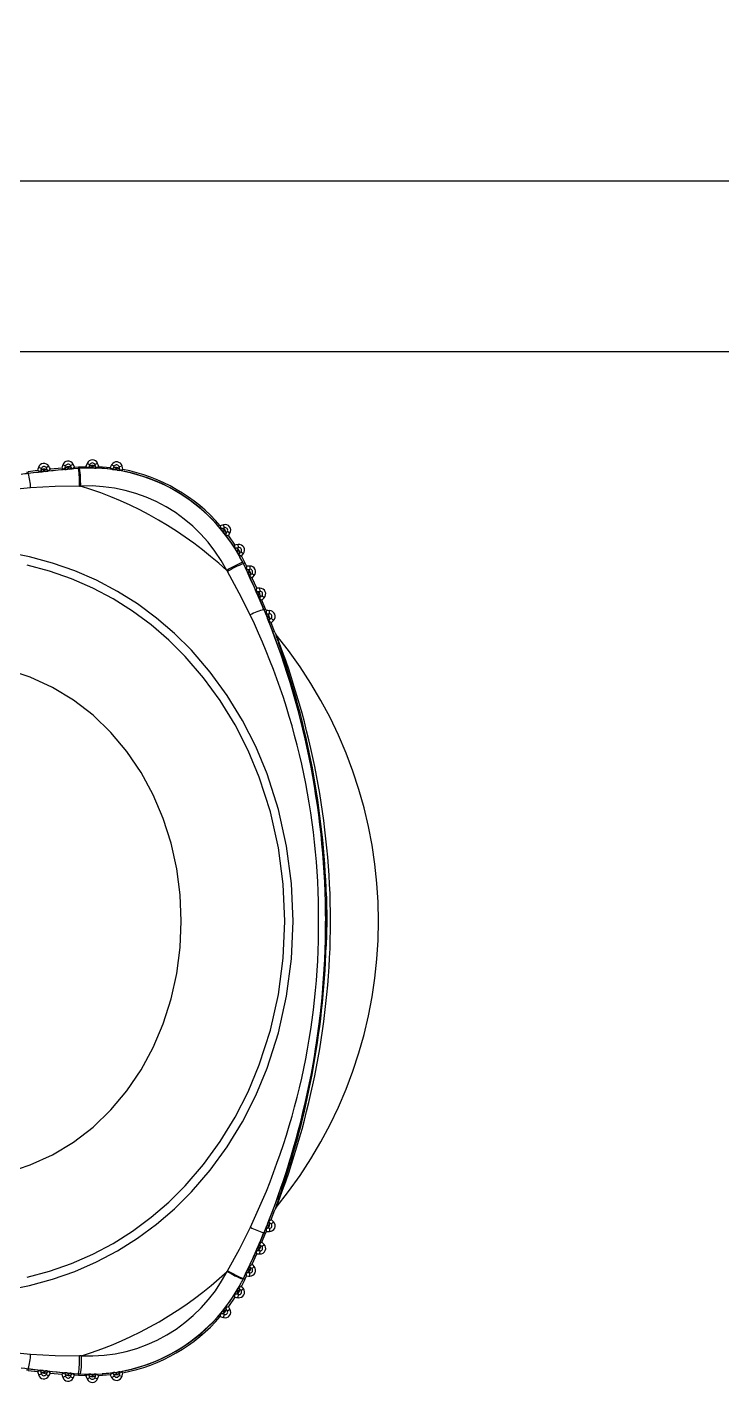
# Model space of a CAD drawing. Extents: x 528 to 612, y 788 to 934.
# Drawn here: x 561.87 to 565.25, y 809.37 to 815.98 of the extents above; entities that cross this region are included whole.
import ezdxf

# ---------------------------------------------------------------- set-up
doc = ezdxf.new("R2010")
doc.units = 0
doc.header["$MEASUREMENT"] = 0
doc.layers.add('1', color=4, linetype='Continuous')
doc.layers.add('JET', color=3, linetype='Continuous')

# ---------------------------------------------------------------- blocks, each defined once
blk = doc.blocks.new('Diverter_1646301-1')
at = {"layer": '1', "color": 3, "linetype": 'Continuous'}
for p, q in [((0.537, 2.1896), (0.4908, 2.1837)), ((0.5665, 2.1849), (0.4918, 2.1757)), ((0.5559, 2.2005), (0.5413, 2.2047)), ((0.5526, 2.1867), (0.5517, 2.1834)), ((0.5665, 2.1849), (0.569, 2.1942)), ((0.5735, 2.1857), (0.5665, 2.1849)), ((0.569, 2.1942), (0.5735, 2.1857)), ((0.6833, 2.1965), (0.5735, 2.1857)), ((0.5919, 2.2106), (0.5786, 2.2032)), ((0.6543, 2.202), (0.5997, 2.1966)), ((0.6735, 2.2124), (0.6591, 2.217)), ((0.6833, 2.1965), (0.6862, 2.206)), ((0.6907, 2.1971), (0.6833, 2.1965)), ((0.7126, 2.1987), (0.6859, 2.1964)), ((0.6862, 2.206), (0.6907, 2.1971)), ((0.6965, 2.2144), (0.7098, 2.2213)), ((0.7024, 2.2017), (0.7041, 2.1983)), ((0.7041, 2.1983), (0.7172, 2.2072)), ((0.7172, 2.2072), (0.7098, 2.2213)), ((0.7172, 2.2072), (0.7354, 2.2085)), ((0.7354, 2.2085), (0.7718, 2.2103)), ((0.7354, 2.2085), (0.7359, 2.2005)), ((0.7414, 2.2009), (0.7359, 2.2005)), ((0.7779, 2.225), (0.7718, 2.2103)), ((0.7718, 2.2103), (0.7856, 2.2027)), ((0.7779, 2.225), (0.7918, 2.2192)), ((0.7856, 2.2027), (0.7869, 2.2061)), ((0.8001, 2.2026), (0.8039, 2.2117)), ((0.8076, 2.2025), (0.8001, 2.2026)), ((0.8039, 2.2117), (0.8076, 2.2025)), ((0.8289, 2.2247), (0.815, 2.2191)), ((0.8211, 2.2023), (0.8197, 2.2059)), ((0.835, 2.2095), (0.8895, 2.205)), ((0.9101, 2.211), (0.8971, 2.2184)), ((0.9036, 2.1985), (0.902, 2.1956)), ((0.9165, 2.1934), (0.9213, 2.2019)), ((0.9236, 2.1923), (0.9165, 2.1934)), ((0.9213, 2.2019), (0.9236, 2.1923)), ((0.9478, 2.2114), (0.9333, 2.2078)), ((0.9371, 2.1902), (0.9362, 2.194)), ((0.4824, 2.1826), (0.4907, 2.1837)), ((0.4918, 2.1757), (0.4907, 2.1837)), ((0.7414, 2.1143), (0.7463, 2.1143)), ((1.4412, 1.9265), (1.4254, 1.922)), ((1.4453, 1.9122), (1.4412, 1.9265)), ((1.432, 1.9078), (1.4282, 1.9066)), ((1.4463, 1.8988), (1.4368, 1.896)), ((1.4412, 1.8905), (1.4368, 1.896)), ((1.4412, 1.8905), (1.4463, 1.8988)), ((1.4504, 1.879), (1.4521, 1.8818)), ((1.4726, 1.8861), (1.4597, 1.8936)), ((1.4648, 1.8728), (1.496, 1.8279)), ((1.5006, 1.8129), (1.4967, 1.8122)), ((1.5135, 1.802), (1.5036, 1.8006)), ((1.5074, 1.7942), (1.5036, 1.8006)), ((1.5074, 1.7942), (1.5135, 1.802)), ((1.5143, 1.8154), (1.5122, 1.8302)), ((1.526, 1.7953), (1.5379, 1.7862)), ((1.5171, 1.7846), (1.5148, 1.7817)), ((1.5148, 1.7817), (1.5282, 1.7735)), ((1.5345, 1.7442), (1.5256, 1.7615)), ((1.5282, 1.7735), (1.5449, 1.7411)), ((1.5377, 1.7376), (1.5345, 1.7442)), ((1.5377, 1.7376), (1.5449, 1.7411)), ((1.5574, 1.6967), (1.5377, 1.7376)), ((1.5449, 1.7411), (1.5529, 1.7247)), ((1.5529, 1.7247), (1.5517, 1.7089)), ((1.5688, 1.7254), (1.5695, 1.7103)), ((1.4566, 1.7047), (1.4599, 1.699)), ((1.5575, 1.6958), (1.5482, 1.7157)), ((1.5517, 1.7089), (1.5556, 1.7091)), ((1.5674, 1.6973), (1.5574, 1.6967)), ((1.5605, 1.69), (1.5574, 1.6967)), ((1.5614, 1.6874), (1.5575, 1.6958)), ((1.5605, 1.69), (1.5674, 1.6973)), ((1.6061, 1.5896), (1.5605, 1.69)), ((1.5669, 1.6768), (1.5695, 1.6795)), ((1.5904, 1.6793), (1.5793, 1.6895)), ((1.6025, 1.6176), (1.5798, 1.6676)), ((1.6044, 1.6019), (1.6009, 1.6018)), ((1.6184, 1.6179), (1.6025, 1.6176)), ((1.6158, 1.5898), (1.6061, 1.5896)), ((1.609, 1.583), (1.6061, 1.5896)), ((1.609, 1.583), (1.6158, 1.5898)), ((1.6187, 1.6027), (1.6184, 1.6179)), ((1.6383, 1.5138), (1.609, 1.583)), ((1.615, 1.5695), (1.6174, 1.5719)), ((1.6386, 1.5711), (1.6277, 1.5817)), ((1.6458, 1.5168), (1.6277, 1.5599)), ((1.6458, 1.5168), (1.6383, 1.5138)), ((1.6511, 1.4824), (1.6383, 1.5138)), ((1.6458, 1.5168), (1.649, 1.5091)), ((1.6469, 1.4931), (1.65, 1.4932)), ((1.6517, 1.4808), (1.6511, 1.4824)), ((1.661, 1.4809), (1.6517, 1.4808)), ((1.6543, 1.4744), (1.6517, 1.4808)), ((1.6543, 1.4744), (1.661, 1.4809)), ((1.655, 1.4727), (1.6543, 1.4744)), ((1.6623, 1.4628), (1.6599, 1.4606)), ((1.6646, 1.4936), (1.6647, 1.5089)), ((1.6838, 1.4617), (1.6731, 1.4727)), ((1.6908, 1.4029), (1.6725, 1.4506)), ((1.6908, 1.4029), (1.6972, 1.3918)), ((1.9434, 0), (1.9404, -0.1214)), ((1.6548, -1.4724), (1.6616, -1.4551)), ((1.6725, -1.4506), (1.6908, -1.4029)), ((1.6972, -1.3918), (1.6908, -1.4029)), ((1.6277, -1.5599), (1.6458, -1.5169)), ((1.6362, -1.5135), (1.6383, -1.5137)), ((1.6383, -1.5137), (1.6458, -1.5168)), ((1.649, -1.5091), (1.6458, -1.5168)), ((1.65, -1.4932), (1.6469, -1.4931)), ((1.6485, -1.4884), (1.6507, -1.4829)), ((1.661, -1.4809), (1.6517, -1.4809)), ((1.6543, -1.4744), (1.661, -1.4809)), ((1.6646, -1.4936), (1.6647, -1.5089)), ((1.6731, -1.4727), (1.6838, -1.4617)), ((1.609, -1.583), (1.6061, -1.5896)), ((1.609, -1.583), (1.6158, -1.5898)), ((1.6174, -1.5719), (1.615, -1.5695)), ((1.6277, -1.5817), (1.6386, -1.5711)), ((1.5798, -1.6676), (1.6025, -1.6176)), ((1.6025, -1.6176), (1.6184, -1.6179)), ((1.6158, -1.5898), (1.6061, -1.5896)), ((1.6184, -1.6179), (1.6187, -1.6027)), ((1.4608, -1.6994), (1.459, -1.7025)), ((1.5377, -1.7376), (1.5483, -1.715)), ((1.5556, -1.7091), (1.5517, -1.7089)), ((1.5674, -1.6973), (1.5574, -1.6967)), ((1.5605, -1.69), (1.5674, -1.6973)), ((1.5688, -1.7254), (1.5695, -1.7103)), ((1.5793, -1.6895), (1.5904, -1.6793)), ((1.5148, -1.7816), (1.5171, -1.7846)), ((1.526, -1.7953), (1.5379, -1.7862)), ((1.5449, -1.7411), (1.5282, -1.7735)), ((1.536, -1.7411), (1.5377, -1.7376)), ((1.5449, -1.7411), (1.5377, -1.7376)), ((1.5449, -1.7411), (1.5529, -1.7247)), ((1.496, -1.8279), (1.4648, -1.8728)), ((1.5006, -1.8129), (1.4967, -1.8122)), ((1.5073, -1.7944), (1.5039, -1.8001)), ((1.5071, -1.7943), (1.5135, -1.802)), ((1.5122, -1.8302), (1.5143, -1.8154)), ((1.432, -1.9078), (1.4283, -1.9066)), ((1.4412, -1.8906), (1.4371, -1.8956)), ((1.441, -1.8905), (1.4463, -1.8988)), ((1.4412, -1.9265), (1.4453, -1.9122)), ((1.4597, -1.8936), (1.4726, -1.8861)), ((1.4726, -1.8861), (1.4648, -1.8728)), ((0.7508, -2.1129), (0.7415, -2.113)), ((0.4907, -2.1837), (0.4824, -2.1826)), ((0.4907, -2.1837), (0.4918, -2.1757)), ((0.4907, -2.1837), (0.537, -2.1896)), ((0.4918, -2.1757), (0.5643, -2.1847)), ((0.5526, -2.1867), (0.5517, -2.1834)), ((0.5413, -2.2047), (0.5559, -2.2005)), ((0.5643, -2.1847), (0.5665, -2.1849)), ((0.5665, -2.1849), (0.5735, -2.1857)), ((0.5665, -2.1849), (0.569, -2.1942)), ((0.5735, -2.1857), (0.569, -2.1942)), ((0.5735, -2.1857), (0.5758, -2.186)), ((0.5758, -2.186), (0.6798, -2.1962)), ((0.5786, -2.2032), (0.5919, -2.2106)), ((0.5919, -2.2106), (0.5997, -2.1966)), ((0.5997, -2.1966), (0.6543, -2.202)), ((0.6591, -2.217), (0.6735, -2.2124)), ((0.6698, -2.199), (0.6687, -2.1954)), ((0.6784, -2.1957), (0.6847, -2.1963)), ((0.6798, -2.1962), (0.6833, -2.1965)), ((0.6833, -2.1965), (0.6907, -2.1971)), ((0.6833, -2.1965), (0.6862, -2.206)), ((0.6847, -2.1963), (0.6883, -2.1966)), ((0.6862, -2.206), (0.6907, -2.1971)), ((0.6907, -2.1971), (0.6942, -2.1974)), ((0.6942, -2.1974), (0.7359, -2.2005)), ((0.7098, -2.2213), (0.6965, -2.2144)), ((0.6973, -2.1974), (0.711, -2.1986)), ((0.7041, -2.1983), (0.7024, -2.2017)), ((0.7172, -2.2072), (0.7041, -2.1983)), ((0.7354, -2.2085), (0.7172, -2.2072)), ((0.7359, -2.2005), (0.7354, -2.2085)), ((0.7718, -2.2102), (0.7354, -2.2085)), ((0.7359, -2.2005), (0.7463, -2.2012)), ((0.7463, -2.2012), (0.7656, -2.202)), ((0.7855, -2.2027), (0.7718, -2.2102)), ((0.7918, -2.2192), (0.7779, -2.225)), ((0.7869, -2.2061), (0.7855, -2.2027)), ((0.7958, -2.2026), (0.8002, -2.2025)), ((0.8002, -2.2025), (0.8075, -2.2025)), ((0.8002, -2.2025), (0.8039, -2.2117)), ((0.8075, -2.2025), (0.8039, -2.2117)), ((0.8075, -2.2025), (0.8119, -2.2024)), ((0.8119, -2.2024), (0.8227, -2.2015)), ((0.815, -2.2191), (0.8289, -2.2247)), ((0.8197, -2.2059), (0.8211, -2.2023)), ((0.8895, -2.205), (0.835, -2.2095)), ((0.8506, -2.1992), (0.9118, -2.1941)), ((0.8971, -2.2184), (0.9101, -2.211)), ((0.9036, -2.1985), (0.902, -2.1956)), ((0.9118, -2.1941), (0.9166, -2.1934)), ((0.9166, -2.1934), (0.9236, -2.1923)), ((0.9166, -2.1934), (0.9213, -2.2019)), ((0.9213, -2.2019), (0.9236, -2.1923)), ((0.9236, -2.1923), (0.9284, -2.1915)), ((0.9333, -2.2078), (0.9478, -2.2114)), ((0.9362, -2.194), (0.9371, -2.1902))]:
    blk.add_line(p, q, dxfattribs=at)
at = {"layer": '1', "color": 3, "linetype": 'Continuous', "flags": 128}
for points in [[(0.5413, 2.2047), (0.5389, 2.1962), (0.537, 2.1896)], [(0.569, 2.1942), (0.567, 2.1942), (0.5647, 2.1942), (0.5595, 2.1933), (0.5552, 2.1907), (0.5526, 2.1867)], [(0.5787, 2.1948), (0.5741, 2.1951), (0.569, 2.1942)], [(0.5851, 2.1904), (0.5825, 2.1931), (0.5787, 2.1948)], [(0.5868, 2.1873), (0.5858, 2.1891), (0.5851, 2.1904)], [(0.5997, 2.1966), (0.5953, 2.2044), (0.5919, 2.2106)], [(0.6591, 2.217), (0.6564, 2.2086), (0.6543, 2.202)], [(0.6698, 2.199), (0.6692, 2.197), (0.6687, 2.1954)], [(0.6862, 2.206), (0.6842, 2.206), (0.6819, 2.2061), (0.6768, 2.2053), (0.6725, 2.2029), (0.6698, 2.199)], [(0.6961, 2.2063), (0.6914, 2.2068), (0.6862, 2.206)], [(0.7024, 2.2017), (0.6999, 2.2046), (0.6961, 2.2063)], [(0.7359, 2.2005), (0.7133, 2.1989), (0.7126, 2.1988)], [(0.8039, 2.2117), (0.8019, 2.2119), (0.7997, 2.2121), (0.7945, 2.2119), (0.79, 2.2098), (0.7869, 2.2061)], [(0.8138, 2.2111), (0.8091, 2.212), (0.8039, 2.2117)], [(0.835, 2.2095), (0.8316, 2.218), (0.8289, 2.2247)], [(0.8971, 2.2184), (0.8928, 2.2109), (0.8895, 2.205)], [(0.8895, 2.205), (0.8958, 2.2003), (0.902, 2.1956)], [(0.9362, 2.194), (0.9343, 2.1976), (0.9309, 2.2008), (0.9264, 2.2031), (0.921, 2.2044), (0.9159, 2.2046), (0.9104, 2.2036), (0.909, 2.2031), (0.9068, 2.2019), (0.905, 2.2004), (0.9036, 2.1985)], [(0.9213, 2.2019), (0.9194, 2.2023), (0.9172, 2.2028), (0.912, 2.2033), (0.9072, 2.2018), (0.9036, 2.1985)], [(0.9311, 2.1999), (0.9266, 2.2015), (0.9213, 2.2019)], [(0.9371, 2.1902), (0.9444, 2.1928), (0.9518, 2.1954)], [(0.9518, 2.1954), (0.9496, 2.2044), (0.9478, 2.2114)], [(0.7414, 2.1143), (0.6222, 2.1119), (0.503, 2.1053)], [(1.4254, 1.922), (1.4268, 1.9143), (1.4282, 1.9066)], [(1.4521, 1.8818), (1.4533, 1.8856), (1.4531, 1.8903), (1.4515, 1.8951), (1.4486, 1.8998), (1.4447, 1.9038), (1.4403, 1.9066), (1.4366, 1.908), (1.4345, 1.9082), (1.432, 1.9078)], [(1.4525, 1.8902), (1.4501, 1.8947), (1.4463, 1.8988)], [(1.4504, 1.879), (1.4576, 1.8759), (1.4648, 1.8728)], [(1.4648, 1.8728), (1.4692, 1.8803), (1.4726, 1.8861)], [(1.78, 0), (1.772, 0.1834), (1.7481, 0.365), (1.7084, 0.5429), (1.653, 0.7154), (1.5978, 0.8483), (1.533, 0.9756), (1.459, 1.0966), (1.3761, 1.2105), (1.2849, 1.3164), (1.2026, 1.398), (1.1151, 1.4732), (1.0226, 1.5416), (0.9253, 1.6027), (0.8238, 1.6564), (0.7183, 1.7023), (0.6094, 1.7405), (0.4976, 1.7709), (0.3833, 1.7935)], [(1.5122, 1.8302), (1.5031, 1.8289), (1.496, 1.8279)], [(1.5135, 1.802), (1.5126, 1.8037), (1.5116, 1.8056), (1.5089, 1.8096), (1.505, 1.8122), (1.5006, 1.8129)], [(1.5171, 1.7846), (1.5187, 1.7882), (1.5191, 1.7928), (1.5182, 1.7978), (1.5159, 1.8028), (1.5126, 1.8072), (1.5087, 1.8106), (1.5052, 1.8124), (1.5029, 1.8129), (1.5006, 1.8129)], [(1.5185, 1.7928), (1.5167, 1.7975), (1.5135, 1.802)], [(1.5171, 1.7846), (1.5187, 1.7883), (1.5185, 1.7928)], [(1.7389, 0), (1.7311, 0.1793), (1.7077, 0.3567), (1.6689, 0.5306), (1.6149, 0.6992), (1.5609, 0.829), (1.4977, 0.9535), (1.4254, 1.0717), (1.3445, 1.183), (1.2554, 1.2865), (1.1751, 1.3662), (1.0896, 1.4397), (0.9992, 1.5065), (0.9043, 1.5662), (0.805, 1.6186), (0.702, 1.6634), (0.5957, 1.7007), (0.4864, 1.7304)], [(1.5282, 1.7735), (1.5337, 1.7806), (1.5379, 1.7862)], [(1.5688, 1.7254), (1.5599, 1.725), (1.5529, 1.7247)], [(1.5711, 1.488), (1.5173, 1.5946), (1.4599, 1.699)], [(1.5674, 1.6973), (1.5667, 1.699), (1.5659, 1.701), (1.5635, 1.7052), (1.5598, 1.7081), (1.5556, 1.7091)], [(1.5695, 1.6795), (1.5714, 1.683), (1.5722, 1.6876), (1.5717, 1.6926), (1.5699, 1.6978), (1.567, 1.7025), (1.5634, 1.7062), (1.5601, 1.7083), (1.5579, 1.709), (1.5556, 1.7091)], [(1.5716, 1.6876), (1.5702, 1.6925), (1.5674, 1.6973)], [(1.5695, 1.6795), (1.5714, 1.6831), (1.5716, 1.6876)], [(1.5798, 1.6676), (1.5858, 1.6742), (1.5904, 1.6793)], [(1.6174, 1.5719), (1.6195, 1.5753), (1.6204, 1.5799), (1.6201, 1.5849), (1.6184, 1.5901), (1.6157, 1.5949), (1.6122, 1.5987), (1.609, 1.6009), (1.6068, 1.6017), (1.6044, 1.6019)], [(1.6198, 1.58), (1.6186, 1.5849), (1.6158, 1.5898)], [(1.6174, 1.5719), (1.6194, 1.5754), (1.6198, 1.58)], [(1.6277, 1.5599), (1.6338, 1.5662), (1.6386, 1.5711)], [(1.649, 1.5091), (1.6479, 1.5011), (1.6469, 1.4931)], [(1.6647, 1.5089), (1.6559, 1.509), (1.649, 1.5091)], [(1.6623, 1.4628), (1.6644, 1.4662), (1.6655, 1.4707), (1.6652, 1.4758), (1.6637, 1.4811), (1.6611, 1.4859), (1.6577, 1.4898), (1.6545, 1.4921), (1.6523, 1.4929), (1.65, 1.4932)], [(1.6649, 1.4709), (1.6637, 1.4759), (1.661, 1.4809)], [(1.6623, 1.4628), (1.6644, 1.4664), (1.6649, 1.4709)], [(1.6725, 1.4506), (1.6788, 1.4568), (1.6838, 1.4617)], [(1.2356, 0), (1.2301, 0.1279), (1.2136, 0.2545), (1.1862, 0.3785), (1.148, 0.4988), (1.0993, 0.6139), (1.0403, 0.7228), (0.9716, 0.8243), (0.8935, 0.9174), (0.8067, 1.0009), (0.7119, 1.0739), (0.6097, 1.1356), (0.5009, 1.1852), (0.3868, 1.2227)], [(1.9415, 0.1214), (1.9419, 0.1112), (1.9434, 0)], [(0.3833, -1.7935), (0.4976, -1.7709), (0.6094, -1.7405), (0.7183, -1.7023), (0.8238, -1.6564), (0.9253, -1.6027), (1.0226, -1.5416), (1.1151, -1.4732), (1.2026, -1.398), (1.2849, -1.3164), (1.3761, -1.2105), (1.459, -1.0966), (1.533, -0.9756), (1.5978, -0.8483), (1.653, -0.7154), (1.7084, -0.5429), (1.7481, -0.365), (1.772, -0.1834), (1.78, 0)], [(0.4864, -1.7304), (0.5957, -1.7007), (0.702, -1.6634), (0.805, -1.6186), (0.9043, -1.5662), (0.9992, -1.5065), (1.0896, -1.4397), (1.1751, -1.3662), (1.2554, -1.2865), (1.3445, -1.183), (1.4254, -1.0717), (1.4977, -0.9535), (1.5609, -0.829), (1.6149, -0.6992), (1.6689, -0.5306), (1.7077, -0.3567), (1.7311, -0.1793), (1.7389, 0)], [(0.3868, -1.2227), (0.5009, -1.1852), (0.6097, -1.1356), (0.7119, -1.0739), (0.8067, -1.0009), (0.8935, -0.9174), (0.9716, -0.8243), (1.0403, -0.7228), (1.0993, -0.6139), (1.148, -0.4988), (1.1862, -0.3785), (1.2136, -0.2545), (1.2301, -0.1279), (1.2356, 0)], [(1.6838, -1.4617), (1.6775, -1.4555), (1.6725, -1.4506)], [(1.4608, -1.6994), (1.5181, -1.5949), (1.5718, -1.4883)], [(1.5483, -1.715), (1.5926, -1.6202), (1.6383, -1.5137)], [(1.6469, -1.4931), (1.6479, -1.5011), (1.649, -1.5091)], [(1.649, -1.5091), (1.6578, -1.509), (1.6647, -1.5089)], [(1.65, -1.4932), (1.6536, -1.4922), (1.6568, -1.4897)], [(1.6568, -1.4897), (1.6594, -1.4858), (1.661, -1.4809)], [(1.6623, -1.4628), (1.661, -1.4616), (1.6599, -1.4606)], [(1.661, -1.4809), (1.6619, -1.4791), (1.663, -1.4771), (1.6648, -1.4721), (1.6645, -1.4671), (1.6623, -1.4628)], [(1.6158, -1.5898), (1.6167, -1.5881), (1.6179, -1.5861), (1.6197, -1.5812), (1.6196, -1.5762), (1.6174, -1.5719)], [(1.6386, -1.5711), (1.6325, -1.5648), (1.6277, -1.5599)], [(1.6009, -1.6018), (1.6029, -1.6019), (1.6044, -1.6019)], [(1.6044, -1.6019), (1.608, -1.6011), (1.6113, -1.5986)], [(1.6113, -1.5986), (1.614, -1.5947), (1.6158, -1.5898)], [(1.5556, -1.7091), (1.5593, -1.7084), (1.5627, -1.706)], [(1.5605, -1.69), (1.5588, -1.6937), (1.5574, -1.6967)], [(1.5627, -1.706), (1.5655, -1.7021), (1.5674, -1.6973)], [(1.5695, -1.6795), (1.568, -1.678), (1.5669, -1.6768)], [(1.5674, -1.6973), (1.5683, -1.6956), (1.5695, -1.6936), (1.5715, -1.6888), (1.5715, -1.6838), (1.5695, -1.6795)], [(1.5904, -1.6793), (1.5845, -1.6728), (1.5798, -1.6676)], [(1.5135, -1.802), (1.5146, -1.8005), (1.5159, -1.7986), (1.5183, -1.794), (1.5188, -1.789), (1.5171, -1.7846)], [(1.5379, -1.7862), (1.5325, -1.7791), (1.5282, -1.7735)], [(1.5529, -1.7247), (1.5618, -1.7251), (1.5688, -1.7254)], [(1.496, -1.8279), (1.505, -1.8292), (1.5122, -1.8302)], [(1.5039, -1.8001), (1.5056, -1.7971), (1.5073, -1.7944)], [(1.508, -1.8103), (1.5111, -1.8068), (1.5135, -1.802)], [(1.432, -1.9078), (1.436, -1.9079), (1.4405, -1.9066), (1.4448, -1.9038), (1.4486, -1.8998), (1.4513, -1.8955), (1.4532, -1.8903), (1.4534, -1.8887), (1.4535, -1.8863), (1.4531, -1.884), (1.4521, -1.8818)], [(1.4396, -1.9063), (1.4433, -1.9032), (1.4463, -1.8988)], [(1.4463, -1.8988), (1.4475, -1.8974), (1.4491, -1.8957), (1.4521, -1.8914), (1.4532, -1.8865), (1.4521, -1.8818)], [(1.4521, -1.8818), (1.4512, -1.8802), (1.4504, -1.879)], [(1.4254, -1.922), (1.4343, -1.9245), (1.4412, -1.9265)], [(0.5031, -2.1046), (0.6224, -2.1109), (0.7415, -2.113)], [(0.457, -2.1709), (0.4744, -2.1733), (0.4918, -2.1757)], [(0.537, -2.1896), (0.5394, -2.198), (0.5413, -2.2047)], [(0.5526, -2.1867), (0.5545, -2.1901), (0.558, -2.1932), (0.5625, -2.1954), (0.5679, -2.1967), (0.5733, -2.1967), (0.5784, -2.1956), (0.582, -2.1939), (0.5837, -2.1924), (0.5851, -2.1904)], [(0.5526, -2.1867), (0.5547, -2.1902), (0.5584, -2.1928)], [(0.5584, -2.1928), (0.5633, -2.1942), (0.569, -2.1942)], [(0.5851, -2.1904), (0.586, -2.1887), (0.5868, -2.1873)], [(0.6543, -2.202), (0.657, -2.2104), (0.6591, -2.217)], [(0.6698, -2.199), (0.6718, -2.2024), (0.6754, -2.2054), (0.68, -2.2074), (0.6854, -2.2085), (0.6909, -2.2083), (0.6959, -2.207), (0.6994, -2.2053), (0.7011, -2.2037), (0.7024, -2.2017)], [(0.6698, -2.199), (0.672, -2.2024), (0.6757, -2.2049)], [(0.6757, -2.2049), (0.6806, -2.2061), (0.6862, -2.206)], [(0.6862, -2.206), (0.688, -2.2063), (0.6902, -2.2066), (0.695, -2.2066), (0.6993, -2.2049), (0.7024, -2.2017)], [(0.7098, -2.2213), (0.714, -2.2134), (0.7172, -2.2072)], [(0.7656, -2.202), (0.771, -2.2023), (0.7958, -2.2026)], [(0.7718, -2.2102), (0.7752, -2.2185), (0.7779, -2.225)], [(0.7869, -2.2061), (0.7893, -2.2094), (0.7931, -2.212), (0.7979, -2.2137), (0.8033, -2.2142), (0.8088, -2.2136), (0.8137, -2.2119), (0.817, -2.2098), (0.8186, -2.208), (0.8197, -2.2059)], [(0.7933, -2.2115), (0.7983, -2.2123), (0.8039, -2.2117)], [(0.8039, -2.2117), (0.8057, -2.2118), (0.8079, -2.2119), (0.8127, -2.2115), (0.8169, -2.2094), (0.8197, -2.2059)], [(0.8289, -2.2247), (0.8323, -2.2162), (0.835, -2.2095)], [(0.8895, -2.205), (0.8938, -2.2125), (0.8971, -2.2184)], [(0.9036, -2.1985), (0.9063, -2.2014), (0.9105, -2.2036), (0.9155, -2.2046), (0.921, -2.2044), (0.9264, -2.2031), (0.931, -2.2007), (0.9341, -2.1982), (0.9353, -2.1964), (0.9362, -2.194)], [(0.9107, -2.203), (0.9158, -2.2032), (0.9213, -2.2019)], [(0.9478, -2.2114), (0.95, -2.2024), (0.9518, -2.1954)]]:
    blk.add_lwpolyline(points, dxfattribs=at)
at = {"layer": '1', "color": 3, "linetype": 'Continuous'}
for centre, radius, start, end in [((1.0521, -1.9846), 4.197, 95.00531, 97.66119), ((-1.3555, -2.2981), 4.8704, 66.94641, 67.1338), ((0.5678, 2.1971), 0.0276, 29.12478, 164.12701), ((0.5122, 2.633), 0.4514, 275.02368, 276.90845), ((0.2911, 2.2572), 0.2709, 344.89689, 347.91557), ((0.5701, 2.1773), 0.0199, 41.22479, 152.02665), ((0.5678, 2.1971), 0.0124, 29.12441, 164.12714), ((0.5442, 2.4822), 0.2979, 275.65802, 278.21918), ((0.663, 2.2378), 0.0912, 202.35646, 211.33459), ((3.4386, -1.7468), 4.8591, 125.75109, 125.93876), ((-1.373, -2.2295), 4.8732, 65.23118, 65.41714), ((0.6854, 2.2086), 0.0276, 27.41831, 162.24584), ((0.6426, 2.645), 0.4504, 273.3261, 275.18933), ((0.464, 2.2632), 0.2155, 342.67, 346.37645), ((0.687, 2.189), 0.0199, 39.63701, 150.02716), ((0.6854, 2.2086), 0.0125, 27.41834, 162.24641), ((0.9865, -1.4094), 3.6186, 94.34118, 94.68836), ((0.6491, 2.725), 0.5296, 274.50535, 275.96029), ((0.7796, 2.2457), 0.0888, 200.64128, 209.64014), ((0.1818, 2.122), 0.5596, 359.21996, 8.06929), ((0.7944, 1.3757), 0.8269, 89.60174, 93.67264), ((0.2133, 2.1276), 0.5332, 358.57597, 7.9024), ((0.7917, 1.3712), 0.8309, 28.00275, 92.15244), ((0.8034, 2.2144), 0.0276, 21.95221, 157.40059), ((0.7999, 2.9409), 0.7383, 268.88787, 270.0198), ((0.6646, 2.2589), 0.1332, 336.67706, 342.68486), ((0.8032, 2.1948), 0.0199, 34.12172, 145.2308), ((0.8034, 2.2144), 0.0126, 21.95221, 157.40037), ((0.7937, 1.3799), 0.8227, 81.41158, 89.03189), ((0.8221, 2.7679), 0.5656, 268.52964, 269.90003), ((0.8109, 2.2018), 0.00978, 25.21529, 72.37982), ((0.9008, 2.2423), 0.0889, 195.16542, 204.1789), ((1.2847, 1.3267), 0.9907, 116.99266, 117.90034), ((0.9211, 2.2047), 0.0276, 14.01106, 150.36222), ((1.0548, 3.1486), 0.9652, 260.89377, 261.76467), ((0.7859, 2.2673), 0.1363, 329.68101, 335.6115), ((0.9211, 2.2047), 0.0126, 14.01165, 150.36189), ((0.7946, 1.3762), 0.8262, 38.98486, 81.01232), ((1.0135, 2.7268), 0.542, 260.46019, 261.89728), ((0.9268, 2.1911), 0.00978, 17.27534, 64.473), ((1.0223, 2.2191), 0.0897, 187.21525, 196.2384), ((0.7939, 1.3751), 0.8353, 40.8949, 79.10517), ((1.0261, -1.8329), 4.044, 97.59165, 98.09485), ((0.2365, 2.099), 0.2666, 1.36185, 16.7241), ((0.7765, -1.3435), 3.4596, 94.53366, 145.48816), ((0.7828, 1.3569), 0.7583, 27.30177, 92.75429), ((0.2007, 0.3476), 1.8491, 47.21929, 72.83678), ((1.4488, 1.9), 0.0276, 329.63778, 105.98894), ((2.2293, 2.5425), 1.0228, 218.43962, 219.20355), ((1.3945, 2.0437), 0.141, 285.40683, 291.13977), ((1.4329, 1.8933), 0.0144, 22.29102, 93.74258), ((0.7929, 1.3736), 0.8291, 30.99337, 38.5621), ((1.988, 2.3186), 0.6945, 218.06242, 219.27646), ((1.4488, 1.9), 0.0126, 329.63785, 105.98868), ((1.5319, 1.839), 0.0905, 142.88431, 151.82265), ((1.443, 1.8864), 0.0102, 332.95822, 21.55213), ((0.5096, 1.7761), 0.9878, 2.09855, 3.00893), ((2.4799, 2.3901), 1.1405, 210.44424, 211.12739), ((1.4829, 1.9487), 0.137, 277.40593, 283.25027), ((0.8966, 1.433), 0.7096, 27.57406, 30.60295), ((2.2824, 2.243), 0.8956, 210.07421, 211.00908), ((1.516, 1.8029), 0.0276, 322.59941, 98.04779), ((1.516, 1.8029), 0.0126, 322.59903, 98.04782), ((1.5903, 1.7329), 0.0896, 135.84902, 144.78978), ((1.7492, 1.2243), 0.5625, 112.44117, 121.34686), ((1.7516, 1.208), 0.5712, 111.98516, 120.71011), ((1.57, 1.6979), 0.0276, 317.75416, 92.58169), ((2.0878, 1.9489), 0.5874, 204.11726, 205.43397), ((1.551, 1.8447), 0.1356, 271.91354, 277.80447), ((1.8933, 1.8423), 0.3659, 204.59594, 206.88937), ((-2.0817, -0.0098), 4.019, 22.26143, 24.97954), ((-1.295, -2.3753), 4.9609, 54.58432, 54.76699), ((1.57, 1.6979), 0.0125, 317.75403, 92.58192), ((1.6381, 1.6218), 0.0897, 131.01972, 139.93339), ((-3.2822, 2.1097), 4.9095, 354.06215, 354.24789), ((1.9638, 1.7491), 0.3916, 202.08764, 204.03611), ((1.6038, 1.7424), 0.1405, 270.24283, 276.066), ((1.6009, 1.5872), 0.0151, 9.93097, 76.5809), ((1.6189, 1.5903), 0.0276, 315.87299, 90.87522), ((1.6189, 1.5903), 0.0124, 315.87299, 90.87499), ((1.9557, 1.7295), 0.3764, 202.90401, 205.16417), ((-1.2989, -2.305), 4.8479, 52.86578, 53.05403), ((1.686, 1.5102), 0.0922, 129.15546, 138.03191), ((1.7006, 1.2503), 0.2707, 103.31356, 118.58302), ((-1.5249, 0.015), 3.4286, 359.74928, 25.44406), ((1.9126, 1.5904), 0.283, 200.10639, 202.44001), ((1.6526, 1.6373), 0.1442, 268.94113, 274.74753), ((1.6462, 1.4786), 0.0151, 8.76727, 75.3051), ((-2.0323, -0.0001), 3.9705, 0.00125, 21.77306), ((1.9234, 1.5763), 0.2878, 201.09873, 203.70347), ((-2.0408, -0.0016), 3.9787, 0.02281, 21.71358), ((-1.3791, -2.3438), 4.8692, 51.19203, 51.38093), ((1.731, 1.3981), 0.0944, 127.84667, 136.71929), ((1.6645, 1.4814), 0.0123, 314.56423, 89.5639), ((1.6645, 1.4814), 0.0276, 314.56388, 89.56388), ((6.5701, 3.0669), 5.1552, 198.8309, 199.46366), ((-1.9489, -0.0231), 3.911, 0.33796, 21.20924), ((0, 0), 2.1949, 320.64558, 39.35443), ((-2.1102, -0.0084), 4.0538, 1.83526, 19.56566), ((-1.5366, -0.014), 3.4403, 334.62535, 0.23277), ((-2.0324, 0.0001), 3.9706, 338.20021, 359.99836), ((-1.9489, 0.0231), 3.911, 338.79076, 359.66207), ((-2.034, 0), 3.9718, 338.50871, 359.99989), ((-2.1112, 0.0049), 4.0535, 340.41755, 358.21449), ((0.7883, 1.367), 3.4833, 214.72126, 265.30405), ((4.0513, -2.1946), 2.4897, 160.25991, 161.46047), ((-1.3705, 2.333), 4.8554, 308.6188, 308.80824), ((-2.4567, 0.173), 4.4279, 334.75993, 337.62282), ((1.7139, -1.2207), 0.303, 242.03117, 255.14469), ((-2.1095, 0.0316), 4.0539, 337.59146, 338.09347), ((1.9227, -1.5939), 0.2936, 157.365, 159.93824), ((1.6457, -1.4738), 0.0199, 282.46291, 33.40985), ((1.6543, -1.5863), 0.0933, 83.66527, 92.64607), ((-1.9173, -0.0463), 3.8465, 338.10218, 338.20522), ((2.0753, -1.6393), 0.4522, 156.72488, 158.61859), ((1.8539, -1.263), 0.2768, 226.20538, 229.22866), ((1.6645, -1.4814), 0.0123, 270.4361, 45.43577), ((1.6645, -1.4814), 0.0276, 270.43612, 45.43612), ((1.6006, -1.5824), 0.0199, 281.22481, 32.02687), ((2.0243, -1.7601), 0.4515, 155.02377, 156.90804), ((-1.3008, 2.3075), 4.8511, 306.94603, 307.13416), ((1.8093, -1.3807), 0.2708, 224.89673, 227.9159), ((1.6189, -1.5903), 0.0276, 269.12478, 44.12701), ((1.6189, -1.5903), 0.0124, 269.12501, 44.12701), ((1.8798, -1.7133), 0.3003, 155.66783, 158.20842), ((-3.2581, -2.1072), 4.8852, 5.75165, 5.93832), ((1.6065, -1.6931), 0.0912, 82.35781, 91.33336), ((0.2007, -0.3476), 1.849, 287.30716, 312.88425), ((0.7844, -1.3547), 0.759, 267.46217, 332.72925), ((1.7403, -1.238), 0.543, 238.7945, 247.89382), ((1.7535, -1.2054), 0.5743, 239.3491, 247.92704), ((1.8353, -1.8323), 0.3092, 153.9736, 156.47464), ((-3.3194, -2.0691), 4.8844, 4.04384, 4.22927), ((1.5522, -1.6895), 0.0199, 279.63734, 30.0267), ((1.555, -1.798), 0.0889, 80.64205, 89.63994), ((1.9697, -1.8791), 0.4508, 153.32649, 155.1882), ((-1.2747, 2.3466), 4.9256, 305.23236, 305.41634), ((1.57, -1.6979), 0.0276, 267.41831, 42.24584), ((1.7281, -1.5333), 0.2158, 222.67214, 226.37476), ((1.57, -1.6979), 0.0125, 267.41808, 42.24597), ((0.7916, -1.3714), 0.8308, 268.20579, 332.32168), ((1.4991, -1.793), 0.0199, 274.12226, 25.23043), ((0.7956, -1.3762), 0.8255, 329.55861, 333.7617), ((2.4331, -2.3325), 1.0708, 149.04175, 149.8331), ((1.516, -1.8029), 0.0276, 261.95221, 37.40059), ((0.9969, -0.9124), 1.0118, 300.78715, 301.67693), ((1.6241, -1.7049), 0.1334, 216.67959, 222.6816), ((0.7877, -1.3709), 0.835, 321.50313, 329.06724), ((0.4823, -1.775), 1.015, 357.0125, 357.89849), ((2.0653, -2.143), 0.6579, 148.58699, 149.81647), ((1.5014, -1.8031), 0.00978, 265.21596, 312.38026), ((1.4916, -1.9012), 0.0888, 75.16082, 84.18298), ((1.5199, -1.7469), 0.0555, 252.95396, 263.30995), ((1.516, -1.8029), 0.0126, 261.95218, 37.40097), ((0.794, -1.3752), 0.8273, 279.34679, 321.01832), ((0.4439, -1.73), 1.0001, 348.93493, 349.82966), ((1.9613, -2.3272), 0.679, 140.5356, 141.72709), ((1.4341, -1.8982), 0.00978, 257.27613, 304.47142), ((1.4106, -1.9948), 0.0897, 67.2154, 76.238), ((1.4703, -1.8167), 0.0856, 247.06241, 253.66399), ((0.2411, -0.9317), 1.5361, 321.13388, 321.37267), ((2.2972, -2.5652), 1.0898, 140.98067, 141.76271), ((1.4488, -1.9), 0.0276, 254.01106, 30.36222), ((1.4488, -1.9), 0.0126, 254.01132, 30.36215), ((1.0523, -0.932), 1.0273, 292.80061, 293.6742), ((1.5706, -1.8143), 0.1363, 209.68143, 215.61161), ((0.7937, -1.3746), 0.8359, 280.90418, 319.09207), ((0.2439, -2.0998), 0.2593, 342.97446, 358.92194), ((0.2113, -2.123), 0.5303, 351.59294, 1.07876), ((0.2227, -2.1305), 0.5284, 352.3133, 1.90782), ((1.0323, 1.8062), 4.0175, 262.25953, 264.9469), ((-1.368, 2.3275), 4.9023, 292.86681, 293.05297), ((0.5327, -2.43), 0.2474, 82.65424, 85.58918), ((0.5678, -2.1971), 0.0276, 195.87299, 330.87522), ((0.4649, -2.2152), 0.0922, 9.15686, 18.03069), ((0.5678, -2.1971), 0.0124, 195.87286, 330.87559), ((0.5741, -2.1801), 0.0151, 249.93308, 316.57914), ((0.5513, -2.429), 0.2443, 81.65969, 84.25342), ((0.707, -2.2601), 0.1405, 150.24285, 156.06611), ((3.4409, 1.7499), 4.8629, 234.06132, 234.24884), ((-1.3679, 2.2185), 4.8611, 294.58263, 294.76905), ((0.6854, -2.2086), 0.0276, 197.75416, 332.58169), ((0.6555, -2.4566), 0.2615, 84.67266, 87.11943), ((0.5855, -2.2296), 0.0897, 11.01808, 19.93547), ((0.6854, -2.2086), 0.0125, 197.75359, 332.58166), ((0.674, -2.464), 0.2674, 83.53391, 85.66712), ((0.822, -2.2656), 0.1356, 151.91236, 157.80622), ((0.8034, -2.2144), 0.0276, 202.59941, 338.04779), ((0.7948, -2.5831), 0.3806, 89.85966, 91.39841), ((0.7961, -2.2017), 0.0102, 205.90747, 254.29174), ((0.7056, -2.2437), 0.0896, 15.84849, 24.79016), ((0.8034, -2.2144), 0.0126, 202.59963, 338.04779), ((0.8209, -2.5688), 0.3665, 89.96101, 91.39581), ((0.9463, -2.2586), 0.1371, 157.40821, 163.24763), ((1.2857, -1.3251), 0.9926, 242.09277, 242.9987), ((0.2657, -1.3585), 1.0515, 306.38946, 307.24305), ((0.9211, -2.2047), 0.0276, 209.63778, 345.98894), ((0.9453, -2.4437), 0.2519, 97.63823, 99.88489), ((0.9122, -2.1929), 0.0102, 212.95937, 261.55296), ((0.8267, -2.2462), 0.0905, 22.8838, 31.82369), ((0.9211, -2.2047), 0.0126, 209.63811, 345.98835), ((0.9232, -2.1876), 0.0144, 262.29093, 333.74241), ((0.9817, -2.5111), 0.3239, 97.9193, 99.47262), ((1.0727, -2.2295), 0.1411, 165.40744, 171.1389), ((1.2837, -1.2319), 1.019, 250.11373, 250.99199)]:
    blk.add_arc(centre, radius, start, end, dxfattribs=at)
blk = doc.blocks.new('2018 FLASH')
at = {"layer": '1', "linetype": 'Continuous', "lineweight": 25}
for p, q in [((32.96, 10.3166), (59.4069, 10.3166)), ((38.46, 9.4869), (32.96, 9.4869))]:
    blk.add_line(p, q, dxfattribs=at)
at = {"layer": '1'}
blk.add_spline([(40.1049, 24.353), (38.163, 24.0859), (36.4254, 23.3327), (35.6687, 22.0773), (35.1029, 20.8205), (33.5942, 17.8985), (32.6199, 16.2019), (30.5455, 12.8714), (29.414, 10.9863), (27.8424, 9.0697)], degree=3, dxfattribs=at)
at = {"layer": '1', "linetype": 'Continuous', "lineweight": 25}
blk.add_open_spline([(42.0332, 4.6863), (41.9445, 4.6002), (41.7756, 4.4359), (41.5348, 4.2017), (41.319, 3.9918), (41.1282, 3.8064), (40.9625, 3.6453), (40.8219, 3.5086), (40.7063, 3.3962), (40.6158, 3.3082), (40.5503, 3.2446), (40.5098, 3.2054), (40.4856, 3.1818), (40.4689, 3.1662), (40.4515, 3.1502), (40.434, 3.1344), (40.4164, 3.1188), (40.3986, 3.1034), (40.3807, 3.0881), (40.3627, 3.073), (40.3446, 3.0581), (40.3264, 3.0434), (40.308, 3.0288), (40.2895, 3.0144), (40.2709, 3.0002), (40.2522, 2.9862), (40.2334, 2.9723), (40.2144, 2.9586), (40.1953, 2.9451), (40.1761, 2.9318), (40.1568, 2.9186), (40.1373, 2.9056), (40.1177, 2.8928), (40.098, 2.8802), (40.0782, 2.8677), (39.988, 2.8121), (39.8225, 2.723), (39.5709, 2.6223), (39.3107, 2.5518), (39.1097, 2.5233), (38.976, 2.5153), (38.9241, 2.5138), (38.8799, 2.5139), (38.835, 2.5141), (38.7604, 2.5146), (38.6474, 2.5153), (38.1926, 2.5183), (37.413, 2.5244), (36.3289, 2.535), (35.2555, 2.5475), (34.2557, 2.5611), (33.326, 2.5754), (32.4629, 2.5901), (31.5999, 2.6061), (30.7369, 2.6235), (29.8741, 2.6422), (29.0113, 2.6623), (28.1486, 2.6837), (27.286, 2.7065), (26.4234, 2.7306), (25.8484, 2.7478), (25.5609, 2.7563)], degree=3, knots=[0, 0, 0, 0, 0.021488, 0.040952, 0.05839, 0.073804, 0.087193, 0.098557, 0.107896, 0.11521, 0.1205, 0.123765, 0.125004, 0.126374, 0.127741, 0.129107, 0.130471, 0.131834, 0.133196, 0.134556, 0.135916, 0.137274, 0.138632, 0.139989, 0.141345, 0.142701, 0.144056, 0.145411, 0.146766, 0.148121, 0.149476, 0.150831, 0.152187, 0.153543, 0.154899, 0.156256, 0.171972, 0.187491, 0.203252, 0.218722, 0.222656, 0.226535, 0.22774, 0.230344, 0.234347, 0.240702, 0.249973, 0.313403, 0.376214, 0.438407, 0.499982, 0.549998, 0.60001, 0.65002, 0.700025, 0.750028, 0.800028, 0.850025, 0.900019, 0.950011, 1, 1, 1, 1], dxfattribs=at)
at = {"layer": 'JET'}
blk.add_blockref('Diverter_1646301-1', (33.4196, 6.7192), dxfattribs=at)

msp = doc.modelspace()

# ---------------------------------------------------------------- block references
at = {"layer": '1'}
msp.add_blockref('2018 FLASH', (527.9647, 804.9191), dxfattribs=at)

doc.saveas('drawing.dxf')
